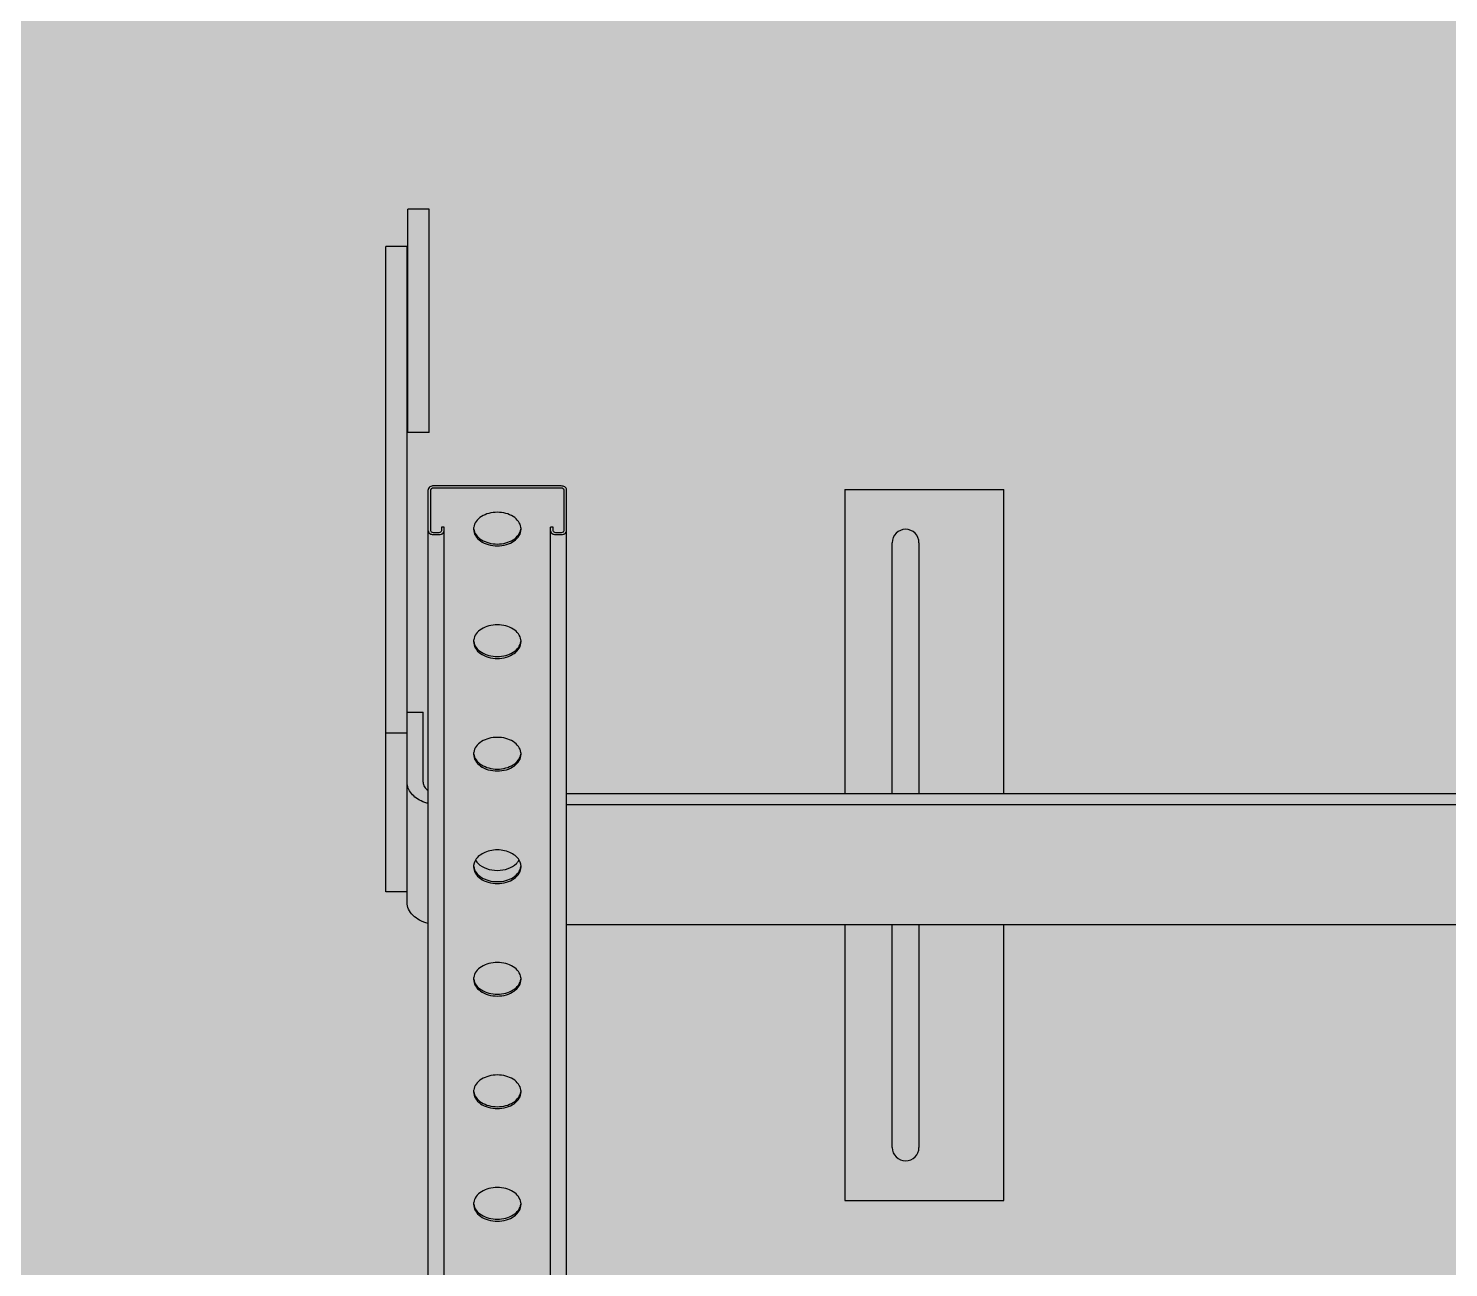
# Model space of a CAD drawing. Extents: x -18489 to 195597, y -1599 to 112111.
# Drawn here: x -14737.9 to -14695.44, y 2399.29 to 2436.33 of the extents above; entities that cross this region are included whole.
import ezdxf

# ---------------------------------------------------------------- set-up
doc = ezdxf.new("R2010")
doc.units = 0
doc.header["$LTSCALE"] = 100
for name, color, linetype in [('188K-SM-03-F10-MECH-EQ-Y2257103$0$0 Xref', 8, 'Continuous'), ('188K-SM-03-F10-MECH-EQ-Y2257103$0$M-EQU-FOUNDATION', 8, 'Continuous'), ('188K-SM-03-F10-MECH-EQ-Y2257103$0$Micron CUP L10 HVAC EQU$0$M-MECH-EQU', 136, 'Continuous'), ('188K-SM-03-F10-MECH-EQ-Y2257103$0$Micron CUP L10 HVAC EQU$0$M-PHASE1 AREA', 252, 'Continuous')]:
    doc.layers.add(name, color=color, linetype=linetype)

# ---------------------------------------------------------------- blocks, each defined once
blk = doc.blocks.new('188K-SM-03-F10-MECH-EQ-Y2257103$0$Micron CUP L10 HVAC EQU$0$A$C0c53ceb0')
at = {"layer": '188K-SM-03-F10-MECH-EQ-Y2257103$0$Micron CUP L10 HVAC EQU$0$M-PHASE1 AREA'}
for p, q in [((14165.92005, 15068.35899), (14165.92005, 15135.0669)), ((14172.26337, 15135.0669), (14165.92005, 15135.0669)), ((14172.26337, 15068.35899), (14172.26337, 15135.0669)), ((14159.35197, 14931.07259), (14159.35197, 15123.9524)), ((14165.69529, 15123.9524), (14159.35197, 15123.9524)), ((14165.69529, 14927.90932), (14165.69529, 15123.9524)), ((14172.26337, 15068.35899), (14165.92005, 15068.35899)), ((14171.97517, 14523.3837), (14171.97517, 15051.2579)), ((14172.76808, 15038.9679), (14172.76808, 15051.2579)), ((14211.74777, 15052.37925), (14173.561, 15052.37925)), ((14173.561, 15051.81857), (14211.74777, 15051.81857)), ((14212.54069, 15051.2579), (14212.54069, 15038.9679)), ((14213.3336, 14523.3837), (14213.3336, 15051.2579)), ((14296.50748, 15051.2741), (14296.50748, 14960.42849)), ((14296.50748, 15051.2741), (14344.08236, 15051.2741)), ((14344.08236, 14960.42849), (14344.08236, 15051.2741)), ((14175.93974, 15040.08925), (14175.93974, 15038.9679)), ((14176.73266, 15040.08925), (14175.93974, 15040.08925)), ((14176.73266, 14536.60276), (14176.73266, 15040.08925)), ((14208.57611, 14536.60276), (14208.57611, 15040.08925)), ((14209.36903, 15040.08925), (14208.57611, 15040.08925)), ((14209.36903, 15038.9679), (14209.36903, 15040.08925)), ((14175.14683, 15038.40722), (14173.561, 15038.40722)), ((14173.561, 15037.84654), (14175.14683, 15037.84654)), ((14211.74777, 15038.40722), (14210.16194, 15038.40722)), ((14210.16194, 15037.84654), (14211.74777, 15037.84654)), ((14310.71751, 14960.42849), (14310.71751, 15035.41581)), ((14318.70909, 15035.41581), (14318.70909, 14960.42849)), ((14165.69529, 14984.77012), (14170.45277, 14984.77012)), ((14170.45277, 14963.79254), (14170.45277, 14984.76862)), ((14165.69529, 14978.51176), (14159.35197, 14978.51176)), ((14213.3336, 14960.42849), (14682.61224, 14960.42849)), ((14682.61224, 14957.06444), (14213.3336, 14957.06444)), ((14165.69529, 14931.07259), (14159.35197, 14931.07259)), ((14682.61224, 14921.18121), (14213.3336, 14921.18121)), ((14296.50748, 14921.18121), (14296.50748, 14838.77296)), ((14310.71751, 14854.63125), (14310.71751, 14921.18121)), ((14318.70909, 14921.18121), (14318.70909, 14854.63125)), ((14344.08236, 14838.77296), (14344.08236, 14921.18121)), ((14296.50748, 14838.77296), (14344.08236, 14838.77296))]:
    blk.add_line(p, q, dxfattribs=at)
for centre, radius, start, end in [((14189.09315, 15039.48337), 3.54328, 175.4231627, 179.9944593), ((14189.14438, 15039.47911), 3.59469, 171.2877542, 175.420507), ((14196.16439, 15039.47911), 3.59469, 4.579493, 8.7122458), ((14196.21562, 15039.48337), 3.54328, 0.0055407, 4.5768373), ((14314.7133, 15035.41581), 3.99579, 0, 180), ((14173.55984, 15040.05767), 2.21113, 259.332974, 270.0300823), ((14210.16078, 15040.05767), 2.21113, 259.332974, 270.0300823), ((14189.09315, 15005.84285), 3.54328, 175.4231627, 179.9944593), ((14189.14438, 15005.83858), 3.59469, 171.2877542, 175.420507), ((14196.16439, 15005.83858), 3.59469, 4.579493, 8.7122458), ((14196.21562, 15005.84285), 3.54328, 0.0055407, 4.5768373), ((14189.09315, 14972.20233), 3.54328, 175.4231627, 179.9944593), ((14189.14438, 14972.19806), 3.59469, 171.2877542, 175.420507), ((14196.16439, 14972.19806), 3.59469, 4.579493, 8.7122458), ((14196.21562, 14972.20233), 3.54328, 0.0055407, 4.5768373), ((14189.09315, 14938.56181), 3.54328, 175.4231627, 179.9944593), ((14189.14438, 14938.55754), 3.59469, 171.2877542, 175.420507), ((14190.59499, 14943.32952), 5.29236, 220.6498348, 225.8206023), ((14194.71378, 14943.32952), 5.29236, 314.1793977, 319.3501652), ((14196.16439, 14938.55754), 3.59469, 4.579493, 8.7122458), ((14196.21562, 14938.56181), 3.54328, 0.0055407, 4.5768373), ((14189.09315, 14904.92129), 3.54328, 175.4231627, 179.9944593), ((14189.14438, 14904.91702), 3.59469, 171.2877542, 175.420507), ((14196.16439, 14904.91702), 3.59469, 4.579493, 8.7122458), ((14196.21562, 14904.92129), 3.54328, 0.0055407, 4.5768373), ((14189.09315, 14871.28076), 3.54328, 175.4231627, 179.9944593), ((14189.14438, 14871.2765), 3.59469, 171.2877542, 175.420507), ((14196.16439, 14871.2765), 3.59469, 4.579493, 8.7122458), ((14196.21562, 14871.28076), 3.54328, 0.0055407, 4.5768373), ((14314.7133, 14854.63125), 3.99579, 180, 0), ((14189.09315, 14837.64024), 3.54328, 175.4231627, 179.9944593), ((14189.14438, 14837.63597), 3.59469, 171.2877542, 175.420507), ((14196.16439, 14837.63597), 3.59469, 4.579493, 8.7122458), ((14196.21562, 14837.64024), 3.54328, 0.0055407, 4.5768373)]:
    blk.add_arc(centre, radius, start, end, dxfattribs=at)
for points in [[(14172.07931, 15051.65755), (14172.01394, 15051.5364), (14171.97517, 15051.39557), (14171.97517, 15051.2579)], [(14176.62852, 15038.56824), (14176.69389, 15038.6894), (14176.73266, 15038.83023), (14176.73266, 15038.9679)], [(14213.22946, 15038.56824), (14213.29483, 15038.6894), (14213.3336, 15038.83023), (14213.3336, 15038.9679)], [(14172.76808, 15037.99678), (14172.89107, 15037.94656), (14173.02003, 15037.90947), (14173.15056, 15037.88475)], [(14175.14683, 15037.84654), (14175.41584, 15037.84654), (14175.6907, 15037.89508), (14175.93974, 15037.99678)], [(14209.36903, 15037.99678), (14209.49202, 15037.94656), (14209.62097, 15037.90947), (14209.7515, 15037.88475)], [(14211.74777, 15037.84654), (14212.01678, 15037.84654), (14212.29164, 15037.89508), (14212.54069, 15037.99678)], [(14185.89759, 14940.11454), (14185.75037, 14939.79413), (14185.64455, 14939.45059), (14185.59117, 14939.10203)], [(14186.12649, 14940.50431), (14186.25975, 14940.28498), (14186.4126, 14940.07671), (14186.57966, 14939.8819)], [(14198.72912, 14939.8819), (14198.89617, 14940.07671), (14199.04902, 14940.28498), (14199.18228, 14940.50431)], [(14199.7176, 14939.10203), (14199.66422, 14939.45059), (14199.55841, 14939.79413), (14199.41118, 14940.11454)]]:
    blk.add_open_spline(points, degree=3, dxfattribs=at)
for points, knots in [([(14173.561, 15052.37925), (14173.40306, 15052.37925), (14172.84886, 15052.32539), (14172.27132, 15052.01343), (14172.07931, 15051.65755)], [0, 0, 0, 0, 0.280876256, 1, 1, 1, 1]), ([(14172.76808, 15051.2579), (14172.76808, 15051.41106), (14173.00412, 15051.74442), (14173.36626, 15051.81857), (14173.561, 15051.81857)], [0, 0, 0, 0, 0.440239368, 1, 1, 1, 1]), ([(14213.09206, 15051.85276), (14213.01809, 15051.93631), (14212.64057, 15052.25547), (14212.12562, 15052.37925), (14211.74777, 15052.37925)], [0, 0, 0, 0, 0.227996945, 1, 1, 1, 1]), ([(14211.74777, 15051.81857), (14211.94251, 15051.81857), (14212.30465, 15051.74442), (14212.54069, 15051.41106), (14212.54069, 15051.2579)], [0, 0, 0, 0, 0.559760632, 1, 1, 1, 1]), ([(14213.3336, 15051.2579), (14213.3336, 15051.41686), (14213.26197, 15051.63758), (14213.1303, 15051.80957), (14213.09206, 15051.85276)], [0, 0, 0, 0, 0.733758948, 1, 1, 1, 1]), ([(14192.65439, 15044.50737), (14191.80005, 15044.50737), (14190.13626, 15044.29799), (14187.92061, 15043.37442), (14186.26321, 15041.93521), (14185.68709, 15040.6499), (14185.59117, 15040.0236)], [0, 0, 0, 0, 0.284584443, 0.551250143, 0.788945637, 1, 1, 1, 1]), ([(14199.7176, 15040.0236), (14199.62168, 15040.6499), (14199.04556, 15041.93521), (14197.38816, 15043.37442), (14195.17251, 15044.29799), (14193.50873, 15044.50737), (14192.65439, 15044.50737)], [0, 0, 0, 0, 0.211054363, 0.448749857, 0.715415557, 1, 1, 1, 1]), ([(14171.97517, 15038.9679), (14171.97517, 15038.76804), (14172.16132, 15038.32862), (14172.5487, 15038.08636), (14172.76808, 15037.99678)], [0, 0, 0, 0, 0.457524368, 1, 1, 1, 1]), ([(14173.561, 15038.40722), (14173.36626, 15038.40722), (14173.00412, 15038.48137), (14172.76808, 15038.81474), (14172.76808, 15038.9679)], [0, 0, 0, 0, 0.559760632, 1, 1, 1, 1]), ([(14175.93974, 15038.9679), (14175.93974, 15038.81474), (14175.70371, 15038.48137), (14175.34157, 15038.40722), (14175.14683, 15038.40722)], [0, 0, 0, 0, 0.440239368, 1, 1, 1, 1]), ([(14175.93974, 15037.99678), (14176.01605, 15038.02793), (14176.28643, 15038.15936), (14176.52453, 15038.37551), (14176.62852, 15038.56824)], [0, 0, 0, 0, 0.273440322, 1, 1, 1, 1]), ([(14185.54987, 15039.48372), (14185.54987, 15038.81803), (14185.98228, 15037.38812), (14187.63786, 15035.75104), (14189.96307, 15034.69921), (14191.7391, 15034.46007), (14192.65439, 15034.46007)], [0, 0, 0, 0, 0.209467371, 0.444666581, 0.711993302, 1, 1, 1, 1]), ([(14185.59117, 15039.50451), (14185.68709, 15038.87821), (14186.26321, 15037.5929), (14187.92061, 15036.15369), (14190.13626, 15035.23012), (14191.80005, 15035.02074), (14192.65439, 15035.02074)], [0, 0, 0, 0, 0.211054363, 0.448749857, 0.715415557, 1, 1, 1, 1]), ([(14192.65439, 15035.02074), (14193.50873, 15035.02074), (14195.17251, 15035.23012), (14197.38816, 15036.15369), (14199.04556, 15037.5929), (14199.62168, 15038.87821), (14199.7176, 15039.50451)], [0, 0, 0, 0, 0.284584443, 0.551250143, 0.788945637, 1, 1, 1, 1]), ([(14192.65439, 15034.46007), (14193.56967, 15034.46007), (14195.3457, 15034.69921), (14197.67091, 15035.75104), (14199.32649, 15037.38812), (14199.7589, 15038.81803), (14199.7589, 15039.48372)], [0, 0, 0, 0, 0.288006698, 0.555333419, 0.790532629, 1, 1, 1, 1]), ([(14208.57611, 15038.9679), (14208.57611, 15038.76804), (14208.76227, 15038.32862), (14209.14964, 15038.08636), (14209.36903, 15037.99678)], [0, 0, 0, 0, 0.457524368, 1, 1, 1, 1]), ([(14210.16194, 15038.40722), (14209.96721, 15038.40722), (14209.60506, 15038.48137), (14209.36903, 15038.81474), (14209.36903, 15038.9679)], [0, 0, 0, 0, 0.559760632, 1, 1, 1, 1]), ([(14212.54069, 15038.9679), (14212.54069, 15038.81474), (14212.30465, 15038.48137), (14211.94251, 15038.40722), (14211.74777, 15038.40722)], [0, 0, 0, 0, 0.440239368, 1, 1, 1, 1]), ([(14212.54069, 15037.99678), (14212.61699, 15038.02793), (14212.88737, 15038.15936), (14213.12547, 15038.37551), (14213.22946, 15038.56824)], [0, 0, 0, 0, 0.273440322, 1, 1, 1, 1]), ([(14192.65439, 15010.86685), (14191.80005, 15010.86685), (14190.13626, 15010.65747), (14187.92061, 15009.7339), (14186.26321, 15008.29469), (14185.68709, 15007.00937), (14185.59117, 15006.38308)], [0, 0, 0, 0, 0.284584443, 0.551250143, 0.788945637, 1, 1, 1, 1]), ([(14199.7176, 15006.38308), (14199.62168, 15007.00937), (14199.04556, 15008.29469), (14197.38816, 15009.7339), (14195.17251, 15010.65747), (14193.50873, 15010.86685), (14192.65439, 15010.86685)], [0, 0, 0, 0, 0.211054363, 0.448749857, 0.715415557, 1, 1, 1, 1]), ([(14185.54987, 15005.84319), (14185.54987, 15005.17751), (14185.98228, 15003.7476), (14187.63786, 15002.11052), (14189.96307, 15001.05869), (14191.7391, 15000.81954), (14192.65439, 15000.81954)], [0, 0, 0, 0, 0.209467371, 0.444666581, 0.711993302, 1, 1, 1, 1]), ([(14185.59117, 15005.86399), (14185.68709, 15005.23769), (14186.26321, 15003.95238), (14187.92061, 15002.51317), (14190.13626, 15001.5896), (14191.80005, 15001.38022), (14192.65439, 15001.38022)], [0, 0, 0, 0, 0.211054363, 0.448749857, 0.715415557, 1, 1, 1, 1]), ([(14192.65439, 15001.38022), (14193.50873, 15001.38022), (14195.17251, 15001.5896), (14197.38816, 15002.51317), (14199.04556, 15003.95238), (14199.62168, 15005.23769), (14199.7176, 15005.86399)], [0, 0, 0, 0, 0.284584443, 0.551250143, 0.788945637, 1, 1, 1, 1]), ([(14192.65439, 15000.81954), (14193.56967, 15000.81954), (14195.3457, 15001.05869), (14197.67091, 15002.11052), (14199.32649, 15003.7476), (14199.7589, 15005.17751), (14199.7589, 15005.84319)], [0, 0, 0, 0, 0.288006698, 0.555333419, 0.790532629, 1, 1, 1, 1]), ([(14192.65439, 14977.22632), (14191.80005, 14977.22632), (14190.13626, 14977.01694), (14187.92061, 14976.09338), (14186.26321, 14974.65416), (14185.68709, 14973.36885), (14185.59117, 14972.74256)], [0, 0, 0, 0, 0.284584443, 0.551250143, 0.788945637, 1, 1, 1, 1]), ([(14199.7176, 14972.74256), (14199.62168, 14973.36885), (14199.04556, 14974.65416), (14197.38816, 14976.09338), (14195.17251, 14977.01694), (14193.50873, 14977.22632), (14192.65439, 14977.22632)], [0, 0, 0, 0, 0.211054363, 0.448749857, 0.715415557, 1, 1, 1, 1]), ([(14185.54987, 14972.20267), (14185.54987, 14971.53698), (14185.98228, 14970.10708), (14187.63786, 14968.46999), (14189.96307, 14967.41817), (14191.7391, 14967.17902), (14192.65439, 14967.17902)], [0, 0, 0, 0, 0.209467371, 0.444666581, 0.711993302, 1, 1, 1, 1]), ([(14185.59117, 14972.22346), (14185.68709, 14971.59717), (14186.26321, 14970.31186), (14187.92061, 14968.87264), (14190.13626, 14967.94908), (14191.80005, 14967.7397), (14192.65439, 14967.7397)], [0, 0, 0, 0, 0.211054363, 0.448749857, 0.715415557, 1, 1, 1, 1]), ([(14192.65439, 14967.7397), (14193.50873, 14967.7397), (14195.17251, 14967.94908), (14197.38816, 14968.87264), (14199.04556, 14970.31186), (14199.62168, 14971.59717), (14199.7176, 14972.22346)], [0, 0, 0, 0, 0.284584443, 0.551250143, 0.788945637, 1, 1, 1, 1]), ([(14192.65439, 14967.17902), (14193.56967, 14967.17902), (14195.3457, 14967.41817), (14197.67091, 14968.46999), (14199.32649, 14970.10708), (14199.7589, 14971.53698), (14199.7589, 14972.20267)], [0, 0, 0, 0, 0.288006698, 0.555333419, 0.790532629, 1, 1, 1, 1]), ([(14170.40172, 14957.9868), (14169.71653, 14958.27053), (14168.45195, 14958.95044), (14166.91818, 14960.33879), (14165.92872, 14961.98642), (14165.69529, 14963.20578), (14165.69529, 14963.79254)], [0, 0, 0, 0, 0.281795, 0.540335885, 0.777045178, 1, 1, 1, 1]), ([(14170.45277, 14963.79254), (14170.45277, 14963.32801), (14170.76849, 14962.32746), (14171.51841, 14961.62864), (14171.95616, 14961.33853)], [0, 0, 0, 0, 0.469366004, 1, 1, 1, 1]), ([(14171.95939, 14957.46925), (14171.82491, 14957.50381), (14171.29712, 14957.64907), (14170.77918, 14957.83051), (14170.40172, 14957.9868)], [0, 0, 0, 0, 0.253662788, 1, 1, 1, 1]), ([(14192.65439, 14943.5858), (14191.918, 14943.5858), (14190.47069, 14943.4244), (14187.97736, 14942.56436), (14186.3988, 14941.20538), (14185.89759, 14940.11454)], [0, 0, 0, 0, 0.279084049, 0.545028917, 1, 1, 1, 1]), ([(14199.41118, 14940.11454), (14198.90997, 14941.20538), (14197.33141, 14942.56436), (14194.83808, 14943.4244), (14193.39077, 14943.5858), (14192.65439, 14943.5858)], [0, 0, 0, 0, 0.454971083, 0.720915951, 1, 1, 1, 1]), ([(14185.54987, 14938.56215), (14185.54987, 14937.89646), (14185.98228, 14936.46655), (14187.63786, 14934.82947), (14189.96307, 14933.77765), (14191.7391, 14933.5385), (14192.65439, 14933.5385)], [0, 0, 0, 0, 0.209467371, 0.444666581, 0.711993302, 1, 1, 1, 1]), ([(14185.59117, 14938.58294), (14185.68709, 14937.95665), (14186.26321, 14936.67133), (14187.92061, 14935.23212), (14190.13626, 14934.30855), (14191.80005, 14934.09917), (14192.65439, 14934.09917)], [0, 0, 0, 0, 0.211054363, 0.448749857, 0.715415557, 1, 1, 1, 1]), ([(14186.90671, 14939.53405), (14187.61071, 14938.84913), (14189.479, 14937.79216), (14192.65439, 14937.29017), (14195.82977, 14937.79216), (14197.69806, 14938.84913), (14198.40206, 14939.53405)], [0, 0, 0, 0, 0.236938801, 0.5, 0.763061198, 1, 1, 1, 1]), ([(14192.65439, 14934.09917), (14193.50873, 14934.09917), (14195.17251, 14934.30855), (14197.38816, 14935.23212), (14199.04556, 14936.67133), (14199.62168, 14937.95665), (14199.7176, 14938.58294)], [0, 0, 0, 0, 0.284584443, 0.551250143, 0.788945637, 1, 1, 1, 1]), ([(14192.65439, 14933.5385), (14193.56967, 14933.5385), (14195.3457, 14933.77765), (14197.67091, 14934.82947), (14199.32649, 14936.46655), (14199.7589, 14937.89646), (14199.7589, 14938.56215)], [0, 0, 0, 0, 0.288006698, 0.555333419, 0.790532629, 1, 1, 1, 1]), ([(14171.95939, 14921.58603), (14171.08024, 14921.81196), (14169.43612, 14922.43226), (14167.38861, 14923.89675), (14166.02566, 14925.76772), (14165.69529, 14927.21892), (14165.69529, 14927.90932)], [0, 0, 0, 0, 0.285941911, 0.54738645, 0.78251502, 1, 1, 1, 1]), ([(14192.65439, 14909.94528), (14191.80005, 14909.94528), (14190.13626, 14909.7359), (14187.92061, 14908.81233), (14186.26321, 14907.37312), (14185.68709, 14906.08781), (14185.59117, 14905.46151)], [0, 0, 0, 0, 0.284584443, 0.551250143, 0.788945637, 1, 1, 1, 1]), ([(14199.7176, 14905.46151), (14199.62168, 14906.08781), (14199.04556, 14907.37312), (14197.38816, 14908.81233), (14195.17251, 14909.7359), (14193.50873, 14909.94528), (14192.65439, 14909.94528)], [0, 0, 0, 0, 0.211054363, 0.448749857, 0.715415557, 1, 1, 1, 1]), ([(14185.54987, 14904.92163), (14185.54987, 14904.25594), (14185.98228, 14902.82603), (14187.63786, 14901.18895), (14189.96307, 14900.13712), (14191.7391, 14899.89798), (14192.65439, 14899.89798)], [0, 0, 0, 0, 0.209467371, 0.444666581, 0.711993302, 1, 1, 1, 1]), ([(14185.59117, 14904.94242), (14185.68709, 14904.31612), (14186.26321, 14903.03081), (14187.92061, 14901.5916), (14190.13626, 14900.66803), (14191.80005, 14900.45865), (14192.65439, 14900.45865)], [0, 0, 0, 0, 0.211054363, 0.448749857, 0.715415557, 1, 1, 1, 1]), ([(14192.65439, 14900.45865), (14193.50873, 14900.45865), (14195.17251, 14900.66803), (14197.38816, 14901.5916), (14199.04556, 14903.03081), (14199.62168, 14904.31612), (14199.7176, 14904.94242)], [0, 0, 0, 0, 0.284584443, 0.551250143, 0.788945637, 1, 1, 1, 1]), ([(14192.65439, 14899.89798), (14193.56967, 14899.89798), (14195.3457, 14900.13712), (14197.67091, 14901.18895), (14199.32649, 14902.82603), (14199.7589, 14904.25594), (14199.7589, 14904.92163)], [0, 0, 0, 0, 0.288006698, 0.555333419, 0.790532629, 1, 1, 1, 1]), ([(14192.65439, 14876.30476), (14191.80005, 14876.30476), (14190.13626, 14876.09538), (14187.92061, 14875.17181), (14186.26321, 14873.7326), (14185.68709, 14872.44729), (14185.59117, 14871.82099)], [0, 0, 0, 0, 0.284584443, 0.551250143, 0.788945637, 1, 1, 1, 1]), ([(14199.7176, 14871.82099), (14199.62168, 14872.44729), (14199.04556, 14873.7326), (14197.38816, 14875.17181), (14195.17251, 14876.09538), (14193.50873, 14876.30476), (14192.65439, 14876.30476)], [0, 0, 0, 0, 0.211054363, 0.448749857, 0.715415557, 1, 1, 1, 1]), ([(14185.54987, 14871.28111), (14185.54987, 14870.61542), (14185.98228, 14869.18551), (14187.63786, 14867.54843), (14189.96307, 14866.4966), (14191.7391, 14866.25745), (14192.65439, 14866.25745)], [0, 0, 0, 0, 0.209467371, 0.444666581, 0.711993302, 1, 1, 1, 1]), ([(14185.59117, 14871.3019), (14185.68709, 14870.6756), (14186.26321, 14869.39029), (14187.92061, 14867.95108), (14190.13626, 14867.02751), (14191.80005, 14866.81813), (14192.65439, 14866.81813)], [0, 0, 0, 0, 0.211054363, 0.448749857, 0.715415557, 1, 1, 1, 1]), ([(14192.65439, 14866.81813), (14193.50873, 14866.81813), (14195.17251, 14867.02751), (14197.38816, 14867.95108), (14199.04556, 14869.39029), (14199.62168, 14870.6756), (14199.7176, 14871.3019)], [0, 0, 0, 0, 0.284584443, 0.551250143, 0.788945637, 1, 1, 1, 1]), ([(14192.65439, 14866.25745), (14193.56967, 14866.25745), (14195.3457, 14866.4966), (14197.67091, 14867.54843), (14199.32649, 14869.18551), (14199.7589, 14870.61542), (14199.7589, 14871.28111)], [0, 0, 0, 0, 0.288006698, 0.555333419, 0.790532629, 1, 1, 1, 1]), ([(14192.65439, 14842.66423), (14191.80005, 14842.66423), (14190.13626, 14842.45485), (14187.92061, 14841.53129), (14186.26321, 14840.09207), (14185.68709, 14838.80676), (14185.59117, 14838.18047)], [0, 0, 0, 0, 0.284584443, 0.551250143, 0.788945637, 1, 1, 1, 1]), ([(14199.7176, 14838.18047), (14199.62168, 14838.80676), (14199.04556, 14840.09207), (14197.38816, 14841.53129), (14195.17251, 14842.45485), (14193.50873, 14842.66423), (14192.65439, 14842.66423)], [0, 0, 0, 0, 0.211054363, 0.448749857, 0.715415557, 1, 1, 1, 1]), ([(14185.54987, 14837.64058), (14185.54987, 14836.97489), (14185.98228, 14835.54499), (14187.63786, 14833.9079), (14189.96307, 14832.85608), (14191.7391, 14832.61693), (14192.65439, 14832.61693)], [0, 0, 0, 0, 0.209467371, 0.444666581, 0.711993302, 1, 1, 1, 1]), ([(14185.59117, 14837.66137), (14185.68709, 14837.03508), (14186.26321, 14835.74977), (14187.92061, 14834.31056), (14190.13626, 14833.38699), (14191.80005, 14833.17761), (14192.65439, 14833.17761)], [0, 0, 0, 0, 0.211054363, 0.448749857, 0.715415557, 1, 1, 1, 1]), ([(14192.65439, 14833.17761), (14193.50873, 14833.17761), (14195.17251, 14833.38699), (14197.38816, 14834.31056), (14199.04556, 14835.74977), (14199.62168, 14837.03508), (14199.7176, 14837.66137)], [0, 0, 0, 0, 0.284584443, 0.551250143, 0.788945637, 1, 1, 1, 1]), ([(14192.65439, 14832.61693), (14193.56967, 14832.61693), (14195.3457, 14832.85608), (14197.67091, 14833.9079), (14199.32649, 14835.54499), (14199.7589, 14836.97489), (14199.7589, 14837.64058)], [0, 0, 0, 0, 0.288006698, 0.555333419, 0.790532629, 1, 1, 1, 1])]:
    blk.add_open_spline(points, degree=3, knots=knots, dxfattribs=at)
blk = doc.blocks.new('188K-SM-03-F10-MECH-EQ-Y2257103$0$Micron CUP L10 HVAC EQU')
at = {"layer": '188K-SM-03-F10-MECH-EQ-Y2257103$0$Micron CUP L10 HVAC EQU$0$M-MECH-EQU'}
blk.add_blockref('188K-SM-03-F10-MECH-EQ-Y2257103$0$Micron CUP L10 HVAC EQU$0$A$C0c53ceb0', (-206166.7, 2082.18), dxfattribs=at)
blk = doc.blocks.new('188K-SM-03-F10-MECH-EQ-Y2257103')
at = {"layer": '188K-SM-03-F10-MECH-EQ-Y2257103$0$M-EQU-FOUNDATION'}
h = blk.add_hatch(dxfattribs=at)
h.set_pattern_fill('AR-CONC', color=256, scale=0.1)
h.set_pattern_definition([(50, (4473.521, 709.199), (18.218467, -1.593909), [1.905, -20.955]), (355, (4473.521, 709.2), (-3.524342, 19.105685), [1.524, -16.764058]), (100.45144, (4475.04, 709.066), (14.694125, 17.511775), [1.619001, -17.809024]), (46.1842, (4473.521, 714.28), (27.107904, -4.204233), [2.8575, -31.4325]), (96.63556, (4475.78, 713.93), (23.740413, 24.742612), [2.428502, -26.71356]), (351.18415, (4473.52, 714.28), (23.740413, 24.742612), [2.285997, -25.145973]), (21, (4476.061, 713.009), (15.161439, -10.22652), [1.905, -20.955]), (326, (4476.061, 713.01), (6.180203, 18.418797), [1.524, -16.764]), (71.45144, (4477.325, 712.157), (21.341642, 8.192277), [1.619001, -17.808994]), (37.5, (4473.5214, 709.199), (0.3088603, 8.4555039), [0, -16.5608, 0, -17.018, 0, -16.8275]), (7.5, (4473.521, 709.199), (6.6819663, 10.0180575), [0, -9.7028, 0, -16.1798, 0, -6.4135]), (327.5, (4467.857, 709.199), (13.5590595, -0.5728744), [0, -6.35, 0, -19.812, 0, -26.289]), (317.5, (4465.317, 709.199), (14.812918, 2.542649), [0, -8.255, 0, -13.1572, 0, -18.669])])
h.paths.add_polyline_path([(-14928.149, 5602.459), (-14278.149, 5602.459), (-14278.149, 1902.459), (-14928.149, 1902.459)], flags=16)
h.paths.add_polyline_path([(-14933.149, 5607.459), (-14273.149, 5607.459), (-14273.149, 1897.459), (-14933.149, 1897.459)])
h = blk.add_hatch(dxfattribs=at)
h.set_pattern_fill('AR-CONC', color=256, scale=0.3)
h.set_pattern_definition([(50, (4473.52, 709.2), (54.6554, -4.78173), [5.715, -62.865]), (355, (4473.52, 709.2), (-10.57303, 57.31705), [4.572, -50.29218]), (100.45144, (4478.076, 708.8), (44.08237, 52.53533), [4.857, -53.42707]), (46.1842, (4473.52, 724.44), (81.32371, -12.6127), [8.5725, -94.2975]), (96.63556, (4480.3, 723.39), (71.22124, 74.22784), [7.2855, -80.14068]), (351.18415, (4473.52, 724.44), (71.22124, 74.22784), [6.858, -75.43792]), (21, (4481.14, 720.63), (45.48432, -30.67956), [5.715, -62.865]), (326, (4481.14, 720.63), (18.54061, 55.25639), [4.572, -50.292]), (71.45144, (4484.93, 718.07), (64.02493, 24.57683), [4.857, -53.42698]), (37.5, (4473.521, 709.2), (0.926581, 25.366512), [0, -49.6824, 0, -51.054, 0, -50.4825]), (7.5, (4473.52, 709.2), (20.0459, 30.054172), [0, -29.1084, 0, -48.5394, 0, -19.2405]), (327.5, (4456.529, 709.2), (40.677179, -1.718623), [0, -19.05, 0, -59.436, 0, -78.867]), (317.5, (4448.91, 709.2), (44.438754, 7.62795), [0, -24.765, 0, -39.4716, 0, -56.007])])
h.paths.add_polyline_path([(-14918.149, 5592.459), (-14288.149, 5592.459), (-14288.149, 1912.459), (-14918.149, 1912.459)])
at = {"layer": '188K-SM-03-F10-MECH-EQ-Y2257103$0$0 Xref', "xscale": 0.1, "yscale": 0.1, "zscale": 0.1}
blk.add_blockref('188K-SM-03-F10-MECH-EQ-Y2257103$0$Micron CUP L10 HVAC EQU', (4473.521, 709.199), dxfattribs=at)

msp = doc.modelspace()

# ---------------------------------------------------------------- block references
msp.add_blockref('188K-SM-03-F10-MECH-EQ-Y2257103', (0, 0))

doc.saveas('drawing.dxf')
